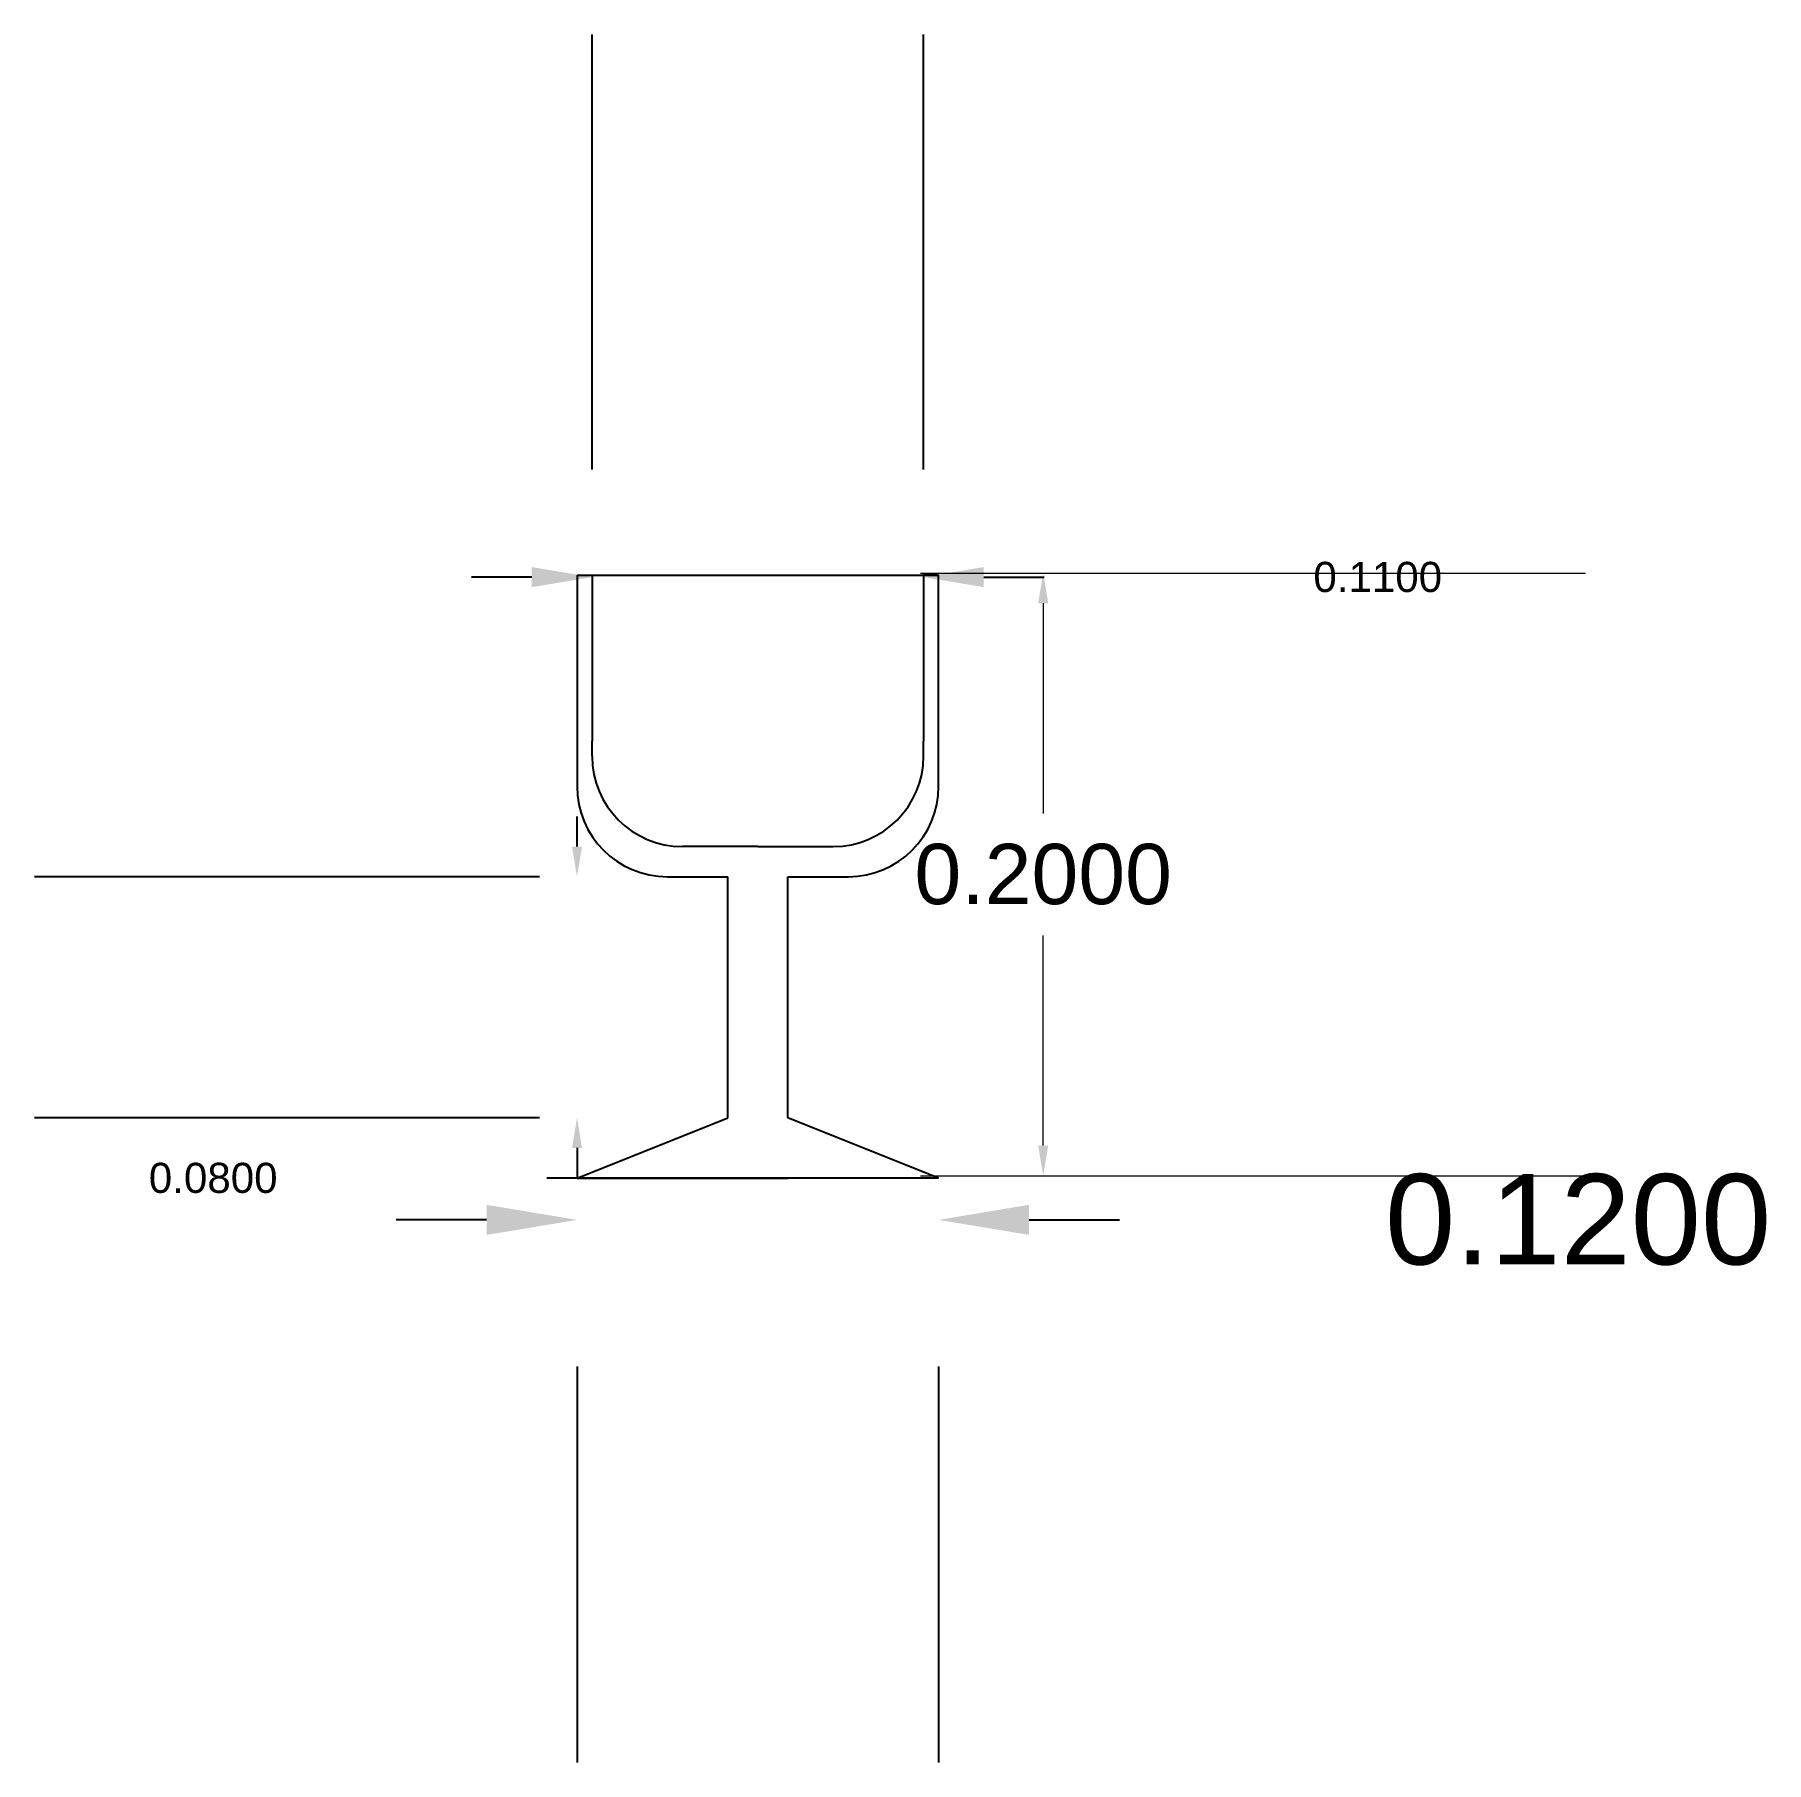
# Model space of a CAD drawing. Header units: inches. Extents: x 16.442 to 17.017, y 9.808 to 10.381.
import ezdxf

# ---------------------------------------------------------------- set-up
doc = ezdxf.new("R2010")
doc.units = ezdxf.units.IN
doc.header["$MEASUREMENT"] = 0
doc.styles.get("Standard").update_dxf_attribs({"font": 'arial.ttf'})
doc.dimstyles.get("Standard").update_dxf_attribs({"dimtxt": 0.18, "dimasz": 0.18, "dimexe": 0.18, "dimexo": 0.0625, "dimgap": 0.09, "dimtad": 0, "dimtih": 1, "dimtoh": 1, "dimdec": 4, "dimzin": 0, "dimdsep": 46, "dimtxsty": 'Standard', "dimcen": 0.09, "dimadec": 0, "dimazin": 0, "dimtfac": 1, "dimtdec": 4, "dimtofl": 0, "dimtmove": 0, "dimatfit": 3, "dimfxl": 1, "dimtolj": 1, "dimtzin": 0, "dimarcsym": 0})

# ---------------------------------------------------------------- blocks, each defined once
blk = doc.blocks.new('*D1')
at = {"color": 0, "lineweight": -2, "transparency": 16777216}
for p, q in [((16.59186, 9.9879), (16.56186, 9.9879)), ((16.77186, 9.9879), (16.80186, 9.9879)), ((16.62186, 9.93928), (16.62186, 9.8079)), ((16.74186, 9.93928), (16.74186, 9.8079))]:
    blk.add_line(p, q, dxfattribs=at)
at = {"color": 0, "transparency": 16777216}
for points in [[(16.59186, 9.9929), (16.59186, 9.9829), (16.62186, 9.9879)], [(16.77186, 9.9929), (16.77186, 9.9829), (16.74186, 9.9879)]]:
    blk.add_solid(points, dxfattribs=at)
at = {"layer": 'Defpoints', "color": 0, "transparency": 16777216}
for p in [(16.62186, 10.00178), (16.74186, 10.00178), (16.74186, 9.9879)]:
    blk.add_point(p, dxfattribs=at)
at = {"color": 0, "transparency": 16777216, "insert": (16.95409, 9.9879), "char_height": 0.03, "attachment_point": 5}
blk.add_mtext('\\A1;0.1200', dxfattribs=at)
blk = doc.blocks.new('*D3')
at = {"color": 0, "lineweight": 0, "transparency": 16777216}
for p, q in [((16.73582, 10.20253), (16.95657, 10.20253)), ((16.73582, 10.00253), (16.95657, 10.00253))]:
    blk.add_line(p, q, dxfattribs=at)
at = {"color": 0, "lineweight": 20, "transparency": 16777216}
for p, q in [((16.77657, 10.19253), (16.77657, 10.12274)), ((16.77657, 10.01253), (16.77657, 10.08232))]:
    blk.add_line(p, q, dxfattribs=at)
at = {"color": 0, "transparency": 16777216}
for points in [[(16.77491, 10.19253), (16.77824, 10.19253), (16.77657, 10.20253)], [(16.77491, 10.01253), (16.77824, 10.01253), (16.77657, 10.00253)]]:
    blk.add_solid(points, dxfattribs=at)
at = {"layer": 'Defpoints', "color": 0, "transparency": 16777216}
for p in [(16.67332, 10.20253), (16.67332, 10.00253), (16.77657, 10.00253)]:
    blk.add_point(p, dxfattribs=at)
at = {"color": 0, "transparency": 16777216, "insert": (16.77657, 10.10253), "char_height": 0.02, "attachment_point": 5}
blk.add_mtext('\\A1;0.2000', dxfattribs=at)
blk = doc.blocks.new('*D4')
at = {"color": 0, "lineweight": -2, "transparency": 16777216}
for p, q in [((16.62686, 10.23693), (16.62686, 10.38118)), ((16.73686, 10.23693), (16.73686, 10.38118)), ((16.60686, 10.20118), (16.58686, 10.20118)), ((16.75686, 10.20118), (16.77686, 10.20118))]:
    blk.add_line(p, q, dxfattribs=at)
at = {"color": 0, "transparency": 16777216}
for points in [[(16.60686, 10.20451), (16.60686, 10.19785), (16.62686, 10.20118)], [(16.75686, 10.20451), (16.75686, 10.19785), (16.73686, 10.20118)]]:
    blk.add_solid(points, dxfattribs=at)
at = {"layer": 'Defpoints', "color": 0, "transparency": 16777216}
for p in [(16.73686, 10.20118), (16.62686, 10.17443), (16.73686, 10.17443)]:
    blk.add_point(p, dxfattribs=at)
at = {"color": 0, "transparency": 16777216, "insert": (16.8876, 10.20118), "char_height": 0.01, "attachment_point": 5}
blk.add_mtext('\\A1;0.1100', dxfattribs=at)
blk = doc.blocks.new('*D5')
at = {"color": 0, "lineweight": -2, "transparency": 16777216}
for p, q in [((16.62186, 10.11178), (16.62186, 10.12178)), ((16.60936, 10.10178), (16.44186, 10.10178)), ((16.60936, 10.02178), (16.44186, 10.02178)), ((16.62186, 10.01178), (16.62186, 10.00178)), ((16.62186, 10.00178), (16.61186, 10.00178))]:
    blk.add_line(p, q, dxfattribs=at)
at = {"color": 0, "transparency": 16777216}
for points in [[(16.6202, 10.11178), (16.62353, 10.11178), (16.62186, 10.10178)], [(16.6202, 10.01178), (16.62353, 10.01178), (16.62186, 10.02178)]]:
    blk.add_solid(points, dxfattribs=at)
at = {"layer": 'Defpoints', "color": 0, "transparency": 16777216}
for p in [(16.67186, 10.10178), (16.62186, 10.02178), (16.67186, 10.02178)]:
    blk.add_point(p, dxfattribs=at)
at = {"color": 0, "transparency": 16777216, "insert": (16.50112, 10.00178), "char_height": 0.01, "attachment_point": 5}
blk.add_mtext('\\A1;0.0800', dxfattribs=at)

msp = doc.modelspace()

# ---------------------------------------------------------------- linework, layer by layer
for p, q in [((16.62186, 10.20178), (16.74186, 10.20178)), ((16.62186, 10.20178), (16.62686, 10.20178)), ((16.62186, 10.20178), (16.62186, 10.15178)), ((16.62686, 10.20178), (16.62686, 10.14678)), ((16.74186, 10.20178), (16.73686, 10.20178)), ((16.73686, 10.20178), (16.73686, 10.14678)), ((16.74186, 10.13178), (16.74186, 10.20178)), ((16.62186, 10.15178), (16.62186, 10.15178)), ((16.62186, 10.15178), (16.62186, 10.13178)), ((16.62686, 10.14178), (16.62686, 10.14678)), ((16.73686, 10.14178), (16.73686, 10.14678)), ((16.68186, 10.11178), (16.65686, 10.11178)), ((16.68186, 10.11178), (16.70686, 10.11178)), ((16.65186, 10.10178), (16.67186, 10.10178)), ((16.67186, 10.02178), (16.67186, 10.10178)), ((16.69186, 10.02178), (16.69186, 10.10178)), ((16.69186, 10.10178), (16.71186, 10.10178)), ((16.62186, 10.00178), (16.67186, 10.02178)), ((16.74186, 10.00178), (16.69186, 10.02178)), ((16.74186, 10.00178), (16.62186, 10.00178)), ((16.62186, 10.00178), (16.62186, 10.00178)), ((16.62186, 10.00178), (16.67186, 10.00178)), ((16.62186, 10.00178), (16.62186, 10.00178)), ((16.67186, 10.00178), (16.69186, 10.00178)), ((16.69186, 10.00178), (16.72061, 10.00183)), ((16.74186, 10.00178), (16.69186, 10.00178))]:
    msp.add_line(p, q)
for centre, start, end in [((16.65686, 10.14178), 180, 270), ((16.70686, 10.14178), 270, 0), ((16.65186, 10.13178), 180, 270), ((16.71186, 10.13178), 270, 0)]:
    msp.add_arc(centre, 0.03, start, end)

# ---------------------------------------------------------------- dimensions: what is measured, and where the dimension line sits
for base, p1, p2, override, picture, middle in [((16.73686, 10.20118), (16.62686, 10.17443), (16.73686, 10.17443), {"dimtxt": 0.01, "dimasz": 0.02}, '*D4', (16.8876, 10.20118)), ((16.74186, 9.9879), (16.62186, 10.00178), (16.74186, 10.00178), {"dimtxt": 0.03, "dimasz": 0.03}, '*D1', (16.95409, 9.9879))]:
    dim = msp.add_linear_dim(base=base, p1=p1, p2=p2, dimstyle='Standard', override=override)
    dim.commit()
    dim.dimension.update_dxf_attribs({"geometry": picture, "text_midpoint": middle})
dim = msp.add_linear_dim(base=(16.77657, 10.00253), p1=(16.67332, 10.20253), p2=(16.67332, 10.00253), angle=90, dimstyle='Standard', override={"dimtxt": 0.02, "dimasz": 0.01, "dimgap": 0.01, "dimlwd": 20, "dimlwe": 0})
dim.commit()
dim.dimension.update_dxf_attribs({"geometry": '*D3', "text_midpoint": (16.77657, 10.10253), "dimtype": 160})
dim = msp.add_aligned_dim(p1=(16.67186, 10.10178), p2=(16.67186, 10.02178), distance=-0.05, dimstyle='Standard', override={"dimtxt": 0.01, "dimasz": 0.01})
dim.commit()
dim.dimension.update_dxf_attribs({"geometry": '*D5', "text_midpoint": (16.50112, 10.00178)})

doc.saveas('drawing.dxf')
